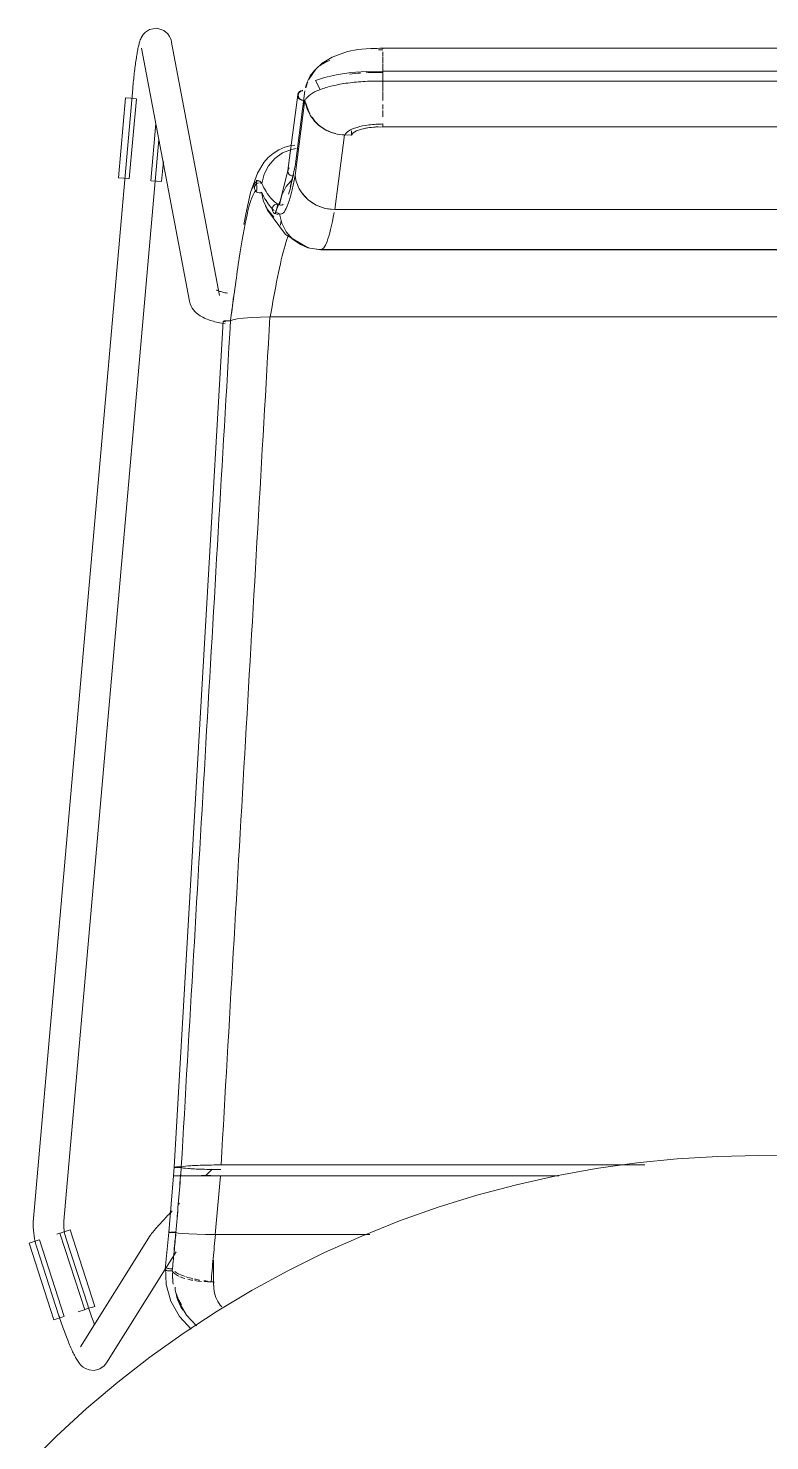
# Model space of a CAD drawing. Header units: millimetres. Extents: x 79795 to 317870, y -36033 to 97293.
# Drawn here: x 227367 to 227657, y 21369 to 21923 of the extents above; entities that cross this region are included whole.
import ezdxf

# ---------------------------------------------------------------- set-up
doc = ezdxf.new("R2010")
doc.units = ezdxf.units.MM
doc.header["$MEASUREMENT"] = 0
doc.layers.add('I-FURN', color=8, linetype='CONTINUOUS', lineweight=9)

msp = doc.modelspace()

# ---------------------------------------------------------------- linework, layer by layer
at = {"layer": 'I-FURN'}
for p, q in [((227410.33, 21918.19), (227410.2, 21917.8)), ((227410.47, 21918.6), (227410.33, 21918.19)), ((227410.64, 21919.03), (227410.47, 21918.6)), ((227410.85, 21919.5), (227410.64, 21919.03)), ((227411.16, 21920.06), (227410.85, 21919.5)), ((227411.64, 21920.76), (227411.16, 21920.06)), ((227412.49, 21921.67), (227411.64, 21920.76)), ((227414.15, 21922.71), (227412.49, 21921.67)), ((227416.91, 21923.2), (227414.15, 21922.71)), ((227419.66, 21922.36), (227416.91, 21923.2)), ((227419.66, 21922.36), (227421.23, 21921.04)), ((227421.23, 21921.04), (227421.98, 21919.96)), ((227421.98, 21919.96), (227422.36, 21919.16)), ((227422.36, 21919.16), (227422.57, 21918.54)), ((227422.57, 21918.54), (227422.71, 21918.02)), ((227422.71, 21918.02), (227422.79, 21917.61)), ((227409.11, 21912.69), (227409.02, 21912.12)), ((227409.2, 21913.24), (227409.11, 21912.69)), ((227409.3, 21913.77), (227409.2, 21913.24)), ((227409.39, 21914.28), (227409.3, 21913.77)), ((227409.49, 21914.78), (227409.39, 21914.28)), ((227409.58, 21915.26), (227409.49, 21914.78)), ((227409.68, 21915.72), (227409.58, 21915.26)), ((227409.78, 21916.16), (227409.68, 21915.72)), ((227409.88, 21916.59), (227409.78, 21916.16)), ((227409.98, 21917), (227409.88, 21916.59)), ((227410.09, 21917.4), (227409.98, 21917)), ((227410.2, 21917.8), (227410.09, 21917.4)), ((227411, 21915.37), (227429.82, 21816.08)), ((227441.61, 21818.31), (227422.79, 21917.61)), ((227491.81, 21914.01), (227485.76, 21911.88)), ((227495.85, 21914.8), (227491.81, 21914.01)), ((227500.67, 21915.31), (227495.85, 21914.8)), ((227505.7, 21915.42), (227500.67, 21915.31)), ((227505.7, 21915.42), (227505.7, 21915.25)), ((227800.55, 21915.42), (227505.7, 21915.42)), ((227505.7, 21915.12), (227505.7, 21915.4)), ((227505.7, 21912.17), (227505.7, 21913.93)), ((227408.31, 21907), (227408.22, 21906.3)), ((227408.39, 21907.69), (227408.31, 21907)), ((227408.48, 21908.36), (227408.39, 21907.69)), ((227408.57, 21909.02), (227408.48, 21908.36)), ((227408.65, 21909.67), (227408.57, 21909.02)), ((227408.74, 21910.31), (227408.65, 21909.67)), ((227408.83, 21910.93), (227408.74, 21910.31)), ((227408.93, 21911.53), (227408.83, 21910.93)), ((227409.02, 21912.12), (227408.93, 21911.53)), ((227479.41, 21907.2), (227476.73, 21903.3)), ((227481.88, 21909.49), (227479.41, 21907.2)), ((227485.76, 21911.88), (227481.88, 21909.49)), ((227505.7, 21909.32), (227505.7, 21911.9)), ((227505.7, 21909.16), (227505.7, 21906.14)), ((227505.7, 21906.14), (227505.7, 21909.15)), ((227407.75, 21901.93), (227407.68, 21901.18)), ((227407.82, 21902.67), (227407.75, 21901.93)), ((227407.9, 21903.41), (227407.82, 21902.67)), ((227407.98, 21904.15), (227407.9, 21903.41)), ((227408.06, 21904.87), (227407.98, 21904.15)), ((227408.14, 21905.59), (227408.06, 21904.87)), ((227408.22, 21906.3), (227408.14, 21905.59)), ((227476.73, 21903.3), (227476.63, 21903.1)), ((227482.73, 21903.86), (227479.27, 21902.69)), ((227479.27, 21902.69), (227481.03, 21899.15)), ((227487.42, 21904.96), (227482.73, 21903.86)), ((227493.04, 21905.8), (227487.42, 21904.96)), ((227499.16, 21906.29), (227493.04, 21905.8)), ((227505.7, 21906.38), (227499.16, 21906.29)), ((227505.7, 21906.38), (227505.7, 21906.31)), ((227800.55, 21906.38), (227505.7, 21906.38)), ((227505.7, 21902.53), (227505.7, 21906.38)), ((227505.7, 21906.31), (227505.7, 21906.11)), ((227505.7, 21906.11), (227505.7, 21905.81)), ((227505.7, 21905.81), (227505.7, 21905.42)), ((227505.7, 21905.42), (227505.7, 21904.97)), ((227505.7, 21904.97), (227505.7, 21904.47)), ((227505.7, 21904.47), (227505.7, 21903.98)), ((227505.7, 21903.98), (227505.7, 21903.5)), ((227505.7, 21903.5), (227505.7, 21903.08)), ((227505.7, 21903.08), (227505.7, 21902.75)), ((227505.7, 21902.75), (227505.7, 21902.53)), ((227505.7, 21902.45), (227505.7, 21898.64)), ((227505.7, 21898.64), (227505.7, 21902.45)), ((227505.7, 21902.42), (227800.55, 21902.42)), ((227407.52, 21899.52), (227368.58, 21456.2)), ((227401.95, 21864.5), (227404.71, 21895.91)), ((227404.71, 21895.91), (227406.75, 21895.73)), ((227407.54, 21899.68), (227407.52, 21899.52)), ((227407.61, 21900.43), (227407.54, 21899.68)), ((227407.68, 21901.18), (227407.61, 21900.43)), ((227472.25, 21897.11), (227468.39, 21867.33)), ((227475.09, 21898.67), (227471.24, 21868.98)), ((227505.7, 21894.88), (227505.7, 21898.44)), ((227406.18, 21864.13), (227408.94, 21895.54)), ((227406.75, 21895.73), (227408.82, 21895.55)), ((227475.07, 21895.13), (227471.22, 21865.43)), ((227474.63, 21895.14), (227474.32, 21892.7)), ((227505.7, 21891.41), (227505.7, 21893.26)), ((227505.7, 21888.43), (227505.7, 21890.89)), ((227416.6, 21885.87), (227414.63, 21863.39)), ((227380.53, 21455.15), (227417.81, 21879.5)), ((227486.77, 21852.05), (227490.63, 21881.33)), ((227490.63, 21881.33), (227493.35, 21881.26)), ((227493.35, 21882.93), (227493.35, 21881.26)), ((227493.35, 21881.26), (227493.98, 21882.12)), ((227493.98, 21882.12), (227495.34, 21882.91)), ((227495.34, 21882.91), (227497.32, 21883.58)), ((227497.32, 21883.58), (227499.81, 21884.09)), ((227499.81, 21884.09), (227502.66, 21884.41)), ((227502.66, 21884.41), (227505.7, 21884.52)), ((227800.55, 21884.58), (227505.7, 21884.58)), ((227505.7, 21884.52), (227800.55, 21884.52)), ((227462.63, 21874.12), (227460.66, 21872.44)), ((227464.83, 21875.5), (227462.63, 21874.12)), ((227466.33, 21874.27), (227463.25, 21872.1)), ((227467.2, 21876.53), (227464.83, 21875.5)), ((227469.85, 21875.67), (227466.33, 21874.27)), ((227469.71, 21877.18), (227467.2, 21876.53)), ((227471.13, 21877.33), (227469.71, 21877.18)), ((227469.85, 21875.66), (227471.59, 21876.04)), ((227471.59, 21876.04), (227469.85, 21875.67)), ((227418.86, 21863.02), (227419.55, 21870.91)), ((227458.92, 21870.47), (227456.42, 21866.36)), ((227460.66, 21872.44), (227458.92, 21870.47)), ((227460.77, 21869.27), (227459.03, 21865.95)), ((227463.25, 21872.1), (227460.77, 21869.27)), ((227468.93, 21868.4), (227468.63, 21868.01)), ((227469.99, 21863.46), (227471.37, 21869.76)), ((227403.99, 21864.32), (227401.95, 21864.5)), ((227406.06, 21864.14), (227403.99, 21864.32)), ((227416.82, 21863.2), (227414.75, 21863.38)), ((227418.86, 21863.02), (227416.82, 21863.2)), ((227456.42, 21866.36), (227453.74, 21858.73)), ((227457.22, 21863.24), (227456.05, 21863.56)), ((227456.05, 21863.56), (227456.24, 21859.72)), ((227459.03, 21865.95), (227458.12, 21862.32)), ((227468.41, 21867.41), (227465.44, 21855.8)), ((227470.24, 21863.93), (227467.73, 21861.06)), ((227468.44, 21867.57), (227468.38, 21867.1)), ((227468.38, 21867.1), (227468.45, 21866.63)), ((227468.63, 21868.01), (227468.44, 21867.57)), ((227468.45, 21866.63), (227468.63, 21866.19)), ((227468.63, 21866.19), (227468.93, 21865.81)), ((227468.93, 21865.81), (227469.31, 21865.51)), ((227469.24, 21861.03), (227469.99, 21863.46)), ((227469.31, 21865.51), (227469.76, 21865.31)), ((227469.76, 21865.31), (227470.26, 21865.23)), ((227470.26, 21865.23), (227470.75, 21865.27)), ((227453.74, 21858.73), (227451.85, 21850.21)), ((227455.25, 21860.62), (227455.33, 21861.1)), ((227455.32, 21861.1), (227455.25, 21860.62)), ((227455.31, 21860.13), (227455.25, 21860.62)), ((227455.25, 21860.62), (227455.31, 21860.13)), ((227455.49, 21859.67), (227455.31, 21860.13)), ((227455.31, 21860.13), (227455.49, 21859.67)), ((227455.52, 21861.56), (227455.32, 21861.1)), ((227455.33, 21861.1), (227455.52, 21861.55)), ((227455.78, 21859.27), (227455.49, 21859.67)), ((227455.49, 21859.67), (227455.78, 21859.27)), ((227455.52, 21861.55), (227455.82, 21861.95)), ((227455.82, 21861.95), (227455.52, 21861.56)), ((227456.16, 21858.95), (227455.78, 21859.27)), ((227455.78, 21859.27), (227456.16, 21858.95)), ((227456.2, 21862.26), (227455.82, 21861.95)), ((227455.82, 21861.95), (227456.21, 21862.25)), ((227456.61, 21858.74), (227456.16, 21858.95)), ((227456.16, 21858.95), (227456.61, 21858.74)), ((227456.66, 21862.45), (227456.2, 21862.26)), ((227456.21, 21862.25), (227456.66, 21862.45)), ((227457.1, 21858.65), (227456.61, 21858.74)), ((227456.61, 21858.74), (227457.1, 21858.65)), ((227456.66, 21862.45), (227457.16, 21862.53)), ((227457.15, 21862.53), (227456.66, 21862.45)), ((227457.6, 21858.68), (227457.1, 21858.65)), ((227457.1, 21858.65), (227457.6, 21858.68)), ((227458.07, 21858.83), (227457.6, 21858.68)), ((227457.6, 21858.68), (227458.07, 21858.83)), ((227457.65, 21862.48), (227458.12, 21862.32)), ((227458.12, 21862.32), (227457.65, 21862.48)), ((227458.86, 21855.22), (227458.07, 21858.83)), ((227458.07, 21858.83), (227458.86, 21855.22)), ((227465.98, 21857.66), (227465.08, 21853.95)), ((227467.73, 21861.06), (227465.98, 21857.66)), ((227473.85, 21858.66), (227476.34, 21855.92)), ((227460.51, 21851.9), (227458.86, 21855.22)), ((227458.86, 21855.22), (227460.5, 21851.9)), ((227460.45, 21851.82), (227459.56, 21853.57)), ((227467.43, 21842.28), (227460.45, 21851.82)), ((227460.5, 21851.9), (227462.9, 21849.06)), ((227462.9, 21849.06), (227460.51, 21851.9)), ((227462.24, 21852.2), (227462.31, 21852.69)), ((227462.31, 21852.69), (227462.24, 21852.2)), ((227462.31, 21851.71), (227462.24, 21852.2)), ((227462.24, 21852.2), (227462.31, 21851.71)), ((227462.31, 21852.69), (227462.5, 21853.15)), ((227462.5, 21853.15), (227462.31, 21852.69)), ((227462.5, 21851.25), (227462.31, 21851.71)), ((227462.31, 21851.71), (227462.5, 21851.24)), ((227462.5, 21853.15), (227462.79, 21853.55)), ((227462.79, 21853.55), (227462.5, 21853.15)), ((227463.17, 21853.87), (227462.79, 21853.55)), ((227462.79, 21853.55), (227463.18, 21853.86)), ((227463.62, 21854.07), (227463.17, 21853.87)), ((227463.18, 21853.86), (227463.63, 21854.07)), ((227465.44, 21855.8), (227463.27, 21850.47)), ((227464.4, 21854.23), (227463.57, 21850.34)), ((227464.11, 21854.15), (227463.62, 21854.07)), ((227463.63, 21854.07), (227464.12, 21854.15)), ((227464.61, 21854.11), (227464.11, 21854.15)), ((227464.12, 21854.15), (227464.61, 21854.11)), ((227464.61, 21854.11), (227465.08, 21853.95)), ((227465.08, 21853.95), (227464.61, 21854.11)), ((227476.34, 21855.92), (227479.45, 21853.84)), ((227479.45, 21853.84), (227483, 21852.53)), ((227483, 21852.53), (227486.77, 21852.05)), ((227819.48, 21852.05), (227486.77, 21852.05)), ((227486.77, 21852.05), (227819.48, 21852.05)), ((227451.85, 21850.21), (227451.12, 21846.15)), ((227462.79, 21850.84), (227462.5, 21851.25)), ((227462.5, 21851.24), (227462.79, 21850.84)), ((227463.18, 21850.53), (227462.79, 21850.84)), ((227462.79, 21850.84), (227463.17, 21850.53)), ((227463.17, 21850.53), (227463.62, 21850.33)), ((227463.63, 21850.33), (227463.18, 21850.53)), ((227463.62, 21850.33), (227464.11, 21850.24)), ((227464.12, 21850.25), (227463.63, 21850.33)), ((227464.11, 21850.24), (227464.61, 21850.28)), ((227464.61, 21850.28), (227464.12, 21850.25)), ((227465.08, 21850.45), (227464.61, 21850.28)), ((227464.61, 21850.28), (227465.08, 21850.44)), ((227465.08, 21850.44), (227465.98, 21846.73)), ((227467.73, 21843.34), (227465.98, 21846.73)), ((227465.98, 21846.73), (227467.73, 21843.33)), ((227476.08, 21837.17), (227467.43, 21842.28)), ((227470.24, 21840.47), (227467.73, 21843.34)), ((227467.73, 21843.33), (227470.24, 21840.46)), ((227473.38, 21838.3), (227470.24, 21840.47)), ((227470.24, 21840.46), (227473.37, 21838.29)), ((227476.23, 21837.1), (227473.06, 21838.47)), ((227473.37, 21838.29), (227476.94, 21836.93)), ((227476.94, 21836.93), (227473.38, 21838.3)), ((227481.27, 21836.3), (227476.23, 21837.1)), ((227480.73, 21836.45), (227476.94, 21836.93)), ((227476.94, 21836.93), (227480.73, 21836.45)), ((227825.52, 21836.45), (227480.73, 21836.45)), ((227480.73, 21836.45), (227825.52, 21836.45)), ((227481.27, 21836.3), (227786.07, 21836.3)), ((227440.39, 21820.54), (227440.41, 21820.53)), ((227440.41, 21820.53), (227440.49, 21820.48)), ((227440.49, 21820.48), (227440.57, 21820.44)), ((227440.57, 21820.44), (227440.73, 21820.36)), ((227440.73, 21820.36), (227440.92, 21820.28)), ((227440.92, 21820.28), (227441.15, 21820.18)), ((227441.15, 21820.18), (227441.42, 21820.08)), ((227441.42, 21820.08), (227441.72, 21819.97)), ((227441.72, 21819.97), (227442.06, 21819.87)), ((227442.06, 21819.87), (227442.43, 21819.76)), ((227442.43, 21819.76), (227442.82, 21819.65)), ((227442.82, 21819.65), (227443.24, 21819.54)), ((227443.24, 21819.54), (227443.69, 21819.44)), ((227443.69, 21819.44), (227444.16, 21819.34)), ((227444.16, 21819.34), (227444.65, 21819.24)), ((227429.82, 21816.08), (227430.08, 21815.09)), ((227430.08, 21815.09), (227430.44, 21814.2)), ((227430.44, 21814.2), (227430.88, 21813.41)), ((227430.88, 21813.41), (227431.36, 21812.72)), ((227431.36, 21812.72), (227431.87, 21812.12)), ((227423.72, 21476.32), (227443.01, 21808.23)), ((227431.87, 21812.12), (227432.39, 21811.6)), ((227432.39, 21811.6), (227432.92, 21811.15)), ((227432.92, 21811.15), (227433.45, 21810.75)), ((227433.45, 21810.75), (227433.99, 21810.39)), ((227433.99, 21810.39), (227434.53, 21810.07)), ((227434.53, 21810.07), (227435.06, 21809.78)), ((227435.06, 21809.78), (227435.62, 21809.5)), ((227435.62, 21809.5), (227436.18, 21809.25)), ((227436.18, 21809.25), (227436.75, 21809.02)), ((227436.75, 21809.02), (227437.33, 21808.8)), ((227437.33, 21808.8), (227437.92, 21808.59)), ((227437.92, 21808.59), (227438.53, 21808.4)), ((227438.53, 21808.4), (227439.14, 21808.21)), ((227439.14, 21808.21), (227439.77, 21808.04)), ((227439.77, 21808.04), (227440.42, 21807.88)), ((227440.42, 21807.88), (227441.07, 21807.73)), ((227441.07, 21807.73), (227441.74, 21807.58)), ((227441.74, 21807.58), (227442.42, 21807.45)), ((227442.42, 21807.45), (227443.11, 21807.33)), ((227443.01, 21808.23), (227443.07, 21808.18)), ((227443.07, 21808.18), (227443.01, 21808.23)), ((227443.11, 21807.33), (227443.82, 21807.21)), ((227443.54, 21808.09), (227443.25, 21808.13)), ((227443.26, 21808.13), (227443.55, 21808.09)), ((227443.27, 21808.34), (227443.57, 21808.38)), ((227443.58, 21808.38), (227443.28, 21808.34)), ((227443.92, 21808.05), (227443.54, 21808.09)), ((227443.55, 21808.09), (227443.93, 21808.05)), ((227443.57, 21808.38), (227443.96, 21808.41)), ((227443.96, 21808.41), (227443.58, 21808.38)), ((227444.42, 21808.44), (227443.96, 21808.41)), ((227443.96, 21808.41), (227444.41, 21808.44)), ((227444.41, 21808.44), (227444.91, 21808.44)), ((227444.91, 21808.44), (227444.42, 21808.44)), ((227445.41, 21808.44), (227444.91, 21808.44)), ((227444.91, 21808.44), (227445.4, 21808.44)), ((227445.4, 21808.44), (227445.88, 21808.42)), ((227445.88, 21808.42), (227445.41, 21808.44)), ((227446.78, 21808.82), (227445.88, 21808.42)), ((227445.88, 21808.42), (227446.78, 21808.82)), ((227448.53, 21809.19), (227446.78, 21808.82)), ((227446.78, 21808.82), (227448.52, 21809.19)), ((227448.52, 21809.19), (227450.99, 21809.5)), ((227451.02, 21809.5), (227448.53, 21809.19)), ((227454.12, 21809.74), (227451.02, 21809.5)), ((227451.02, 21809.5), (227454.07, 21809.74)), ((227457.66, 21809.89), (227454.12, 21809.74)), ((227454.12, 21809.74), (227457.6, 21809.89)), ((227461.43, 21809.95), (227457.66, 21809.89)), ((227457.66, 21809.89), (227461.35, 21809.95)), ((227844.83, 21809.95), (227461.43, 21809.95)), ((227461.43, 21809.95), (227844.83, 21809.95)), ((227637.13, 21480.59), (227621.16, 21479.63)), ((227653.13, 21480.91), (227637.13, 21480.59)), ((227661.76, 21480.82), (227653.13, 21480.91)), ((227423.72, 21476.32), (227423.45, 21472.96)), ((227423.79, 21476.35), (227423.72, 21476.32)), ((227423.72, 21476.32), (227423.79, 21476.3)), ((227423.97, 21476.38), (227423.79, 21476.35)), ((227423.79, 21476.3), (227423.98, 21476.27)), ((227424.27, 21476.4), (227423.97, 21476.38)), ((227423.98, 21476.27), (227424.27, 21476.25)), ((227424.65, 21476.42), (227424.27, 21476.4)), ((227424.27, 21476.25), (227424.66, 21476.23)), ((227425.1, 21476.43), (227424.65, 21476.42)), ((227424.66, 21476.23), (227425.11, 21476.22)), ((227425.59, 21476.43), (227425.1, 21476.43)), ((227425.11, 21476.22), (227425.6, 21476.21)), ((227426.09, 21476.43), (227425.59, 21476.43)), ((227425.6, 21476.21), (227426.09, 21476.22)), ((227426.56, 21476.42), (227426.09, 21476.43)), ((227426.09, 21476.22), (227426.56, 21476.22)), ((227427.44, 21476.63), (227426.56, 21476.42)), ((227426.56, 21476.22), (227427.46, 21476.01)), ((227429.19, 21476.83), (227427.44, 21476.63)), ((227427.46, 21476.01), (227429.22, 21475.82)), ((227431.7, 21476.99), (227429.19, 21476.83)), ((227429.22, 21475.82), (227431.71, 21475.66)), ((227434.83, 21477.11), (227431.7, 21476.99)), ((227431.71, 21475.66), (227434.83, 21475.54)), ((227438.39, 21477.19), (227434.83, 21477.11)), ((227434.83, 21475.54), (227438.38, 21475.46)), ((227438.69, 21475.58), (227436.11, 21472.91)), ((227438.38, 21475.46), (227442.06, 21475.43)), ((227442.17, 21477.22), (227438.39, 21477.19)), ((227608.45, 21477.22), (227442.17, 21477.22)), ((227442.17, 21477.22), (227608.45, 21477.22)), ((227589.4, 21475.8), (227573.66, 21472.94)), ((227605.24, 21478.04), (227589.4, 21475.8)), ((227621.16, 21479.63), (227605.24, 21478.04)), ((227421.62, 21450.76), (227423.45, 21472.96)), ((227423.45, 21472.96), (227423.52, 21472.97)), ((227423.51, 21472.97), (227423.45, 21472.96)), ((227423.52, 21472.96), (227423.45, 21472.96)), ((227423.45, 21472.96), (227423.51, 21472.96)), ((227423.7, 21472.97), (227423.51, 21472.97)), ((227423.51, 21472.96), (227423.7, 21472.96)), ((227423.52, 21472.97), (227423.71, 21472.97)), ((227423.7, 21472.96), (227423.52, 21472.96)), ((227424, 21472.97), (227423.7, 21472.97)), ((227424, 21472.96), (227423.7, 21472.96)), ((227423.7, 21472.96), (227423.99, 21472.96)), ((227423.71, 21472.97), (227424, 21472.97)), ((227423.99, 21472.96), (227424.37, 21472.96)), ((227424, 21472.97), (227424.38, 21472.97)), ((227424.38, 21472.97), (227424, 21472.97)), ((227424.38, 21472.96), (227424, 21472.96)), ((227424.37, 21472.96), (227424.83, 21472.96)), ((227424.38, 21472.97), (227424.84, 21472.97)), ((227424.83, 21472.97), (227424.38, 21472.97)), ((227424.83, 21472.96), (227424.38, 21472.96)), ((227425.32, 21472.97), (227424.83, 21472.97)), ((227425.32, 21472.96), (227424.83, 21472.96)), ((227424.83, 21472.96), (227425.32, 21472.96)), ((227424.84, 21472.97), (227425.33, 21472.97)), ((227425.82, 21472.97), (227425.32, 21472.97)), ((227425.82, 21472.96), (227425.32, 21472.96)), ((227425.32, 21472.96), (227425.81, 21472.96)), ((227425.33, 21472.97), (227425.82, 21472.97)), ((227425.81, 21472.96), (227426.28, 21472.96)), ((227425.82, 21472.97), (227426.29, 21472.97)), ((227426.29, 21472.97), (227425.82, 21472.97)), ((227426.29, 21472.96), (227425.82, 21472.96)), ((227426.28, 21472.96), (227427.17, 21472.94)), ((227427.17, 21472.94), (227426.29, 21472.96)), ((227428.92, 21472.93), (227427.17, 21472.94)), ((227427.17, 21472.94), (227428.92, 21472.93)), ((227427.19, 21472.99), (227428.94, 21473)), ((227428.94, 21473), (227427.19, 21472.99)), ((227431.42, 21472.92), (227428.92, 21472.93)), ((227428.92, 21472.93), (227431.42, 21472.92)), ((227428.94, 21473), (227431.44, 21473.01)), ((227431.44, 21473.01), (227428.94, 21473)), ((227431.42, 21472.92), (227434.55, 21472.91)), ((227434.55, 21472.91), (227431.43, 21472.92)), ((227434.55, 21472.91), (227438.12, 21472.9)), ((227434.56, 21473.02), (227438.12, 21473.03)), ((227438.12, 21473.03), (227434.56, 21473.02)), ((227438.12, 21472.9), (227434.56, 21472.91)), ((227441.91, 21472.9), (227438.12, 21472.9)), ((227438.12, 21472.9), (227441.91, 21472.9)), ((227574.74, 21472.9), (227441.91, 21472.9)), ((227441.91, 21472.9), (227574.74, 21472.9)), ((227558.05, 21469.45), (227542.58, 21465.34)), ((227573.66, 21472.94), (227558.05, 21469.45)), ((227542.58, 21465.34), (227527.3, 21460.61)), ((227421.65, 21457.8), (227422.09, 21458.27)), ((227422.09, 21458.27), (227422.54, 21458.75)), ((227422.54, 21458.75), (227422.99, 21459.24)), ((227425.35, 21461.72), (227425.83, 21462.23)), ((227527.3, 21460.61), (227512.22, 21455.27)), ((227368.5, 21455.06), (227368.47, 21453.92)), ((227368.47, 21453.92), (227368.48, 21452.78)), ((227368.48, 21452.78), (227368.54, 21451.64)), ((227368.57, 21456.2), (227368.5, 21455.06)), ((227380.47, 21453.8), (227380.48, 21454.47)), ((227380.47, 21453.14), (227380.47, 21453.8)), ((227380.51, 21452.48), (227380.47, 21453.14)), ((227380.48, 21454.47), (227380.53, 21455.13)), ((227380.57, 21451.82), (227380.51, 21452.48)), ((227380.53, 21455.13), (227380.53, 21455.15)), ((227416.63, 21452.32), (227416.9, 21452.62)), ((227416.9, 21452.62), (227417.19, 21452.95)), ((227417.19, 21452.95), (227417.49, 21453.28)), ((227417.49, 21453.28), (227417.81, 21453.64)), ((227417.81, 21453.64), (227418.14, 21454)), ((227418.14, 21454), (227418.48, 21454.38)), ((227418.48, 21454.38), (227418.84, 21454.77)), ((227418.84, 21454.77), (227419.2, 21455.17)), ((227419.2, 21455.17), (227419.58, 21455.58)), ((227419.58, 21455.58), (227419.98, 21456.01)), ((227419.98, 21456.01), (227420.38, 21456.44)), ((227420.38, 21456.44), (227420.79, 21456.89)), ((227420.79, 21456.89), (227421.22, 21457.34)), ((227421.22, 21457.34), (227421.65, 21457.8)), ((227512.22, 21455.27), (227497.36, 21449.34)), ((227366.86, 21446.52), (227368.81, 21447.15)), ((227368.54, 21451.64), (227368.65, 21450.5)), ((227368.65, 21450.5), (227368.8, 21449.37)), ((227368.8, 21449.37), (227368.99, 21448.24)), ((227368.81, 21447.15), (227370.79, 21447.78)), ((227368.99, 21448.24), (227369.23, 21447.13)), ((227369.23, 21447.13), (227369.52, 21446.02)), ((227380.59, 21417.82), (227370.9, 21447.82)), ((227377.71, 21450.02), (227378.88, 21450.4)), ((227378.97, 21450.43), (227388.66, 21420.42)), ((227379.09, 21450.47), (227381.06, 21451.1)), ((227380.66, 21451.17), (227380.57, 21451.82)), ((227380.77, 21450.51), (227380.66, 21451.17)), ((227380.92, 21449.87), (227380.77, 21450.51)), ((227381.08, 21449.22), (227380.92, 21449.87)), ((227381.06, 21451.1), (227383.02, 21451.73)), ((227381.27, 21448.59), (227381.08, 21449.22)), ((227389.99, 21421.77), (227381.27, 21448.59)), ((227392.71, 21421.73), (227383.02, 21451.73)), ((227414.37, 21449.5), (227387.06, 21405.91)), ((227414.37, 21449.5), (227414.58, 21449.82)), ((227414.58, 21449.82), (227414.77, 21450.08)), ((227414.77, 21450.08), (227414.94, 21450.31)), ((227414.94, 21450.31), (227415.11, 21450.53)), ((227415.11, 21450.53), (227415.29, 21450.75)), ((227415.29, 21450.75), (227415.48, 21450.98)), ((227415.48, 21450.98), (227415.69, 21451.22)), ((227415.69, 21451.22), (227415.9, 21451.48)), ((227415.9, 21451.48), (227416.13, 21451.74)), ((227416.13, 21451.74), (227416.37, 21452.02)), ((227416.37, 21452.02), (227416.63, 21452.32)), ((227420.2, 21436.27), (227421.62, 21450.76)), ((227421.68, 21450.79), (227421.62, 21450.76)), ((227421.62, 21450.76), (227421.69, 21450.79)), ((227421.62, 21450.76), (227421.69, 21450.74)), ((227421.69, 21450.74), (227421.62, 21450.76)), ((227421.87, 21450.81), (227421.68, 21450.79)), ((227421.69, 21450.79), (227421.87, 21450.81)), ((227421.69, 21450.74), (227421.88, 21450.71)), ((227422.16, 21450.84), (227421.87, 21450.81)), ((227421.87, 21450.81), (227422.17, 21450.83)), ((227421.88, 21450.71), (227422.17, 21450.69)), ((227422.18, 21450.69), (227421.88, 21450.71)), ((227422.17, 21450.69), (227422.56, 21450.68)), ((227422.56, 21450.68), (227422.18, 21450.69)), ((227423, 21450.86), (227422.54, 21450.85)), ((227422.55, 21450.85), (227423, 21450.86)), ((227422.56, 21450.68), (227423.01, 21450.66)), ((227423.01, 21450.66), (227422.56, 21450.68)), ((227423.49, 21450.87), (227423, 21450.86)), ((227423, 21450.86), (227423.49, 21450.87)), ((227423.51, 21450.66), (227423.01, 21450.66)), ((227423.01, 21450.66), (227423.5, 21450.66)), ((227423.98, 21450.86), (227423.49, 21450.87)), ((227423.49, 21450.87), (227423.99, 21450.86)), ((227423.5, 21450.66), (227424, 21450.66)), ((227424, 21450.66), (227423.51, 21450.66)), ((227424.46, 21450.86), (227423.98, 21450.86)), ((227423.99, 21450.86), (227424.46, 21450.86)), ((227424, 21450.66), (227424.47, 21450.67)), ((227424.47, 21450.67), (227424, 21450.66)), ((227424.47, 21450.67), (227425.36, 21450.48)), ((227425.36, 21450.48), (227424.47, 21450.67)), ((227425.36, 21450.48), (227427.1, 21450.3)), ((227427.08, 21450.3), (227425.36, 21450.48)), ((227429.53, 21450.15), (227427.09, 21450.3)), ((227427.1, 21450.3), (227429.57, 21450.15)), ((227429.57, 21450.15), (227432.67, 21450.03)), ((227432.61, 21450.04), (227429.57, 21450.15)), ((227432.67, 21450.03), (227436.11, 21449.96)), ((227436.11, 21449.96), (227432.67, 21450.03)), ((227439.85, 21449.93), (227436.2, 21449.96)), ((227436.21, 21449.96), (227439.97, 21449.93)), ((227439.97, 21449.93), (227500.52, 21449.93)), ((227500.52, 21449.93), (227439.97, 21449.93)), ((227497.36, 21449.34), (227482.75, 21442.81)), ((227376.55, 21416.51), (227366.86, 21446.52)), ((227369.52, 21446.02), (227369.85, 21444.93)), ((227369.85, 21444.93), (227369.86, 21444.88)), ((227369.86, 21444.88), (227378.57, 21418.07)), ((227420.5, 21436.68), (227424.54, 21443.13)), ((227482.75, 21442.81), (227468.41, 21435.71)), ((227397.23, 21399.54), (227420.27, 21436.31)), ((227420.32, 21437.17), (227420.6, 21430.26)), ((227439.26, 21439.89), (227439.26, 21430.14)), ((227439.32, 21431.38), (227438.27, 21431.38)), ((227468.41, 21435.71), (227454.37, 21428.04)), ((227420.6, 21430.26), (227422.48, 21423.74)), ((227454.37, 21428.04), (227440.65, 21419.82)), ((227386.09, 21419.59), (227388.57, 21420.39)), ((227390.75, 21421.1), (227388.78, 21420.46)), ((227390.09, 21421.44), (227389.99, 21421.77)), ((227390.32, 21420.75), (227390.09, 21421.44)), ((227390.55, 21420.06), (227390.32, 21420.75)), ((227390.78, 21419.38), (227390.55, 21420.06)), ((227391.76, 21421.42), (227390.75, 21421.1)), ((227391.02, 21418.7), (227390.78, 21419.38)), ((227392.71, 21421.73), (227391.86, 21421.45)), ((227422.48, 21423.74), (227425.87, 21417.73)), ((227425.19, 21424.14), (227428.55, 21418.31)), ((227440.65, 21419.82), (227427.27, 21411.05)), ((227378.5, 21417.14), (227376.55, 21416.51)), ((227380.48, 21417.78), (227378.5, 21417.14)), ((227378.72, 21417.61), (227378.57, 21418.07)), ((227378.97, 21416.87), (227378.72, 21417.61)), ((227379.21, 21416.13), (227378.97, 21416.87)), ((227379.46, 21415.4), (227379.21, 21416.13)), ((227379.71, 21414.67), (227379.46, 21415.4)), ((227379.97, 21413.95), (227379.71, 21414.67)), ((227380.22, 21413.23), (227379.97, 21413.95)), ((227391.25, 21418.03), (227391.02, 21418.7)), ((227391.49, 21417.36), (227391.25, 21418.03)), ((227391.72, 21416.7), (227391.49, 21417.36)), ((227391.96, 21416.06), (227391.72, 21416.7)), ((227392.19, 21415.42), (227391.96, 21416.06)), ((227392.43, 21414.8), (227392.19, 21415.42)), ((227425.87, 21417.73), (227430.47, 21412.73)), ((227428.55, 21418.31), (227432.58, 21414.09)), ((227380.47, 21412.53), (227380.22, 21413.23)), ((227380.73, 21411.83), (227380.47, 21412.53)), ((227380.98, 21411.14), (227380.73, 21411.83)), ((227381.24, 21410.46), (227380.98, 21411.14)), ((227381.49, 21409.8), (227381.24, 21410.46)), ((227381.75, 21409.14), (227381.49, 21409.8)), ((227382, 21408.5), (227381.75, 21409.14)), ((227382.25, 21407.88), (227382, 21408.5)), ((227427.27, 21411.05), (227414.25, 21401.75)), ((227382.5, 21407.27), (227382.25, 21407.88)), ((227382.74, 21406.67), (227382.5, 21407.27)), ((227382.99, 21406.09), (227382.74, 21406.67)), ((227383.23, 21405.53), (227382.99, 21406.09)), ((227383.47, 21404.99), (227383.23, 21405.53)), ((227383.71, 21404.46), (227383.47, 21404.99)), ((227383.94, 21403.95), (227383.71, 21404.46)), ((227384.18, 21403.46), (227383.94, 21403.95)), ((227384.41, 21402.98), (227384.18, 21403.46)), ((227384.64, 21402.53), (227384.41, 21402.98)), ((227384.87, 21402.09), (227384.64, 21402.53)), ((227385.1, 21401.66), (227384.87, 21402.09)), ((227385.33, 21401.25), (227385.1, 21401.66)), ((227385.56, 21400.85), (227385.33, 21401.25)), ((227385.8, 21400.46), (227385.56, 21400.85)), ((227386.06, 21400.07), (227385.8, 21400.46)), ((227386.34, 21399.68), (227386.06, 21400.07)), ((227386.65, 21399.28), (227386.34, 21399.68)), ((227387.02, 21398.85), (227386.65, 21399.28)), ((227387.48, 21398.39), (227387.02, 21398.85)), ((227388.11, 21397.87), (227387.48, 21398.39)), ((227389.03, 21397.3), (227388.11, 21397.87)), ((227390.41, 21396.78), (227389.03, 21397.3)), ((227394.61, 21397.19), (227392.38, 21396.61)), ((227396.34, 21398.42), (227394.61, 21397.19)), ((227396.34, 21398.42), (227397.23, 21399.54)), ((227414.25, 21401.75), (227401.61, 21391.94)), ((227401.61, 21391.94), (227389.37, 21381.64)), ((227392.38, 21396.61), (227390.41, 21396.78)), ((227389.37, 21381.64), (227377.56, 21370.85)), ((227377.56, 21370.85), (227366.18, 21359.6))]:
    msp.add_line(p, q, dxfattribs=at)
for centre, major_axis, ratio, start_param, end_param in [((227505.7, 21911.14), (-12.4, 0), 0.287441, 4.712389, 4.854153), ((227505.7, 21899.67), (0, 15.75), 0.000004, 2.669107, 2.851347), ((227470.34, 21867.1), (1.96, 0), 0.955139, 2.379629, 4.923331), ((227486.9, 21867.12), (15.78, 0), 0.955139, 3.254129, 3.495629), ((227486.9, 21867.12), (15.78, 0), 0.955139, 3.495799, 3.737346), ((227486.9, 21867.12), (15.78, 0), 0.955139, 3.737469, 4.704147)]:
    msp.add_ellipse(centre, major_axis=major_axis, ratio=ratio, start_param=start_param, end_param=end_param, dxfattribs=at)
for points in [[(227501.1, 21915.14), (227502.57, 21915.27), (227504.12, 21915.33), (227505.7, 21915.33)], [(227475.53, 21900), (227475.69, 21900.69), (227475.89, 21901.36), (227476.15, 21902.02)], [(227492.55, 21905.17), (227493.96, 21905.35), (227495.41, 21905.52), (227496.89, 21905.63)], [(227499.1, 21905.74), (227501.28, 21905.85), (227503.48, 21905.89), (227505.7, 21905.85)], [(227475.27, 21895.12), (227475.62, 21895.85), (227476.93, 21897.25), (227479.4, 21898.52), (227480.86, 21899.09)], [(227475.07, 21895.13), (227475.21, 21893.89), (227475.8, 21891.51), (227477.56, 21888.17), (227480.09, 21885.33), (227483.23, 21883.14), (227486.83, 21881.73), (227489.34, 21881.37), (227490.63, 21881.33)], [(227477.05, 21889.62), (227476.35, 21890.88), (227475.95, 21892.24), (227475.61, 21893.62)], [(227490.88, 21881.34), (227491.01, 21881.9), (227491.95, 21883), (227495.27, 21884.39), (227500.07, 21885.35), (227503.81, 21885.61), (227505.7, 21885.64)], [(227503.8, 21884.53), (227501.4, 21884.42), (227499.25, 21884.09), (227497.32, 21883.63)], [(227465.08, 21850.45), (227466.11, 21849.9), (227468.15, 21851.86), (227470.2, 21859.92), (227471.22, 21865.43)], [(227468.62, 21858.1), (227469.28, 21860), (227469.94, 21862.8), (227470.6, 21865.85)], [(227465.08, 21853.95), (227465.59, 21853.68), (227466.09, 21853.78), (227466.59, 21854.24)], [(227464.11, 21850.88), (227464.43, 21850.69), (227464.76, 21850.55), (227465.08, 21850.44)], [(227465.47, 21845.98), (227465.53, 21846.45), (227465.59, 21846.92), (227465.64, 21847.38)], [(227480.73, 21836.45), (227480.91, 21836.35), (227481.09, 21836.3), (227481.27, 21836.3)], [(227445.89, 21808.43), (227446.29, 21811.56), (227446.68, 21814.72), (227447.08, 21817.83)], [(227445.88, 21808.42), (227442.66, 21753.19), (227436.22, 21642.59), (227429.78, 21531.83), (227426.56, 21476.42)], [(227451.76, 21643.71), (227454.96, 21699.17), (227458.15, 21754.59), (227461.35, 21809.95)], [(227442.17, 21477.22), (227445.37, 21532.74), (227448.57, 21588.27), (227451.76, 21643.71)], [(227426.56, 21476.22), (227425.97, 21476.21), (227424.46, 21476.21), (227423.72, 21476.29), (227423.72, 21476.32)], [(227426.29, 21472.96), (227426.33, 21473.53), (227426.42, 21474.69), (227426.51, 21475.85), (227426.55, 21476.42)], [(227426.29, 21472.97), (227426.34, 21473.51), (227426.43, 21474.6), (227426.52, 21475.68), (227426.56, 21476.22)], [(227426.28, 21472.96), (227425.98, 21469.24), (227425.38, 21461.8), (227424.77, 21454.38), (227424.47, 21450.67)], [(227440.88, 21461.41), (227441.22, 21465.24), (227441.57, 21469.07), (227441.91, 21472.9)], [(227439.85, 21449.93), (227440.19, 21453.75), (227440.54, 21457.58), (227440.88, 21461.41)], [(227423.03, 21435.72), (227423.27, 21438.16), (227423.75, 21443.11), (227424.23, 21448.15), (227424.47, 21450.67)], [(227423.75, 21443.77), (227423.98, 21446.06), (227424.21, 21448.36), (227424.44, 21450.67)], [(227438.27, 21431.38), (227438.53, 21434.41), (227439.07, 21440.55), (227439.66, 21446.8), (227439.97, 21449.93)], [(227420.38, 21437.02), (227420.42, 21436.97), (227420.54, 21436.88), (227420.84, 21436.75), (227421.23, 21436.63), (227421.68, 21436.54), (227422.17, 21436.47), (227422.67, 21436.44), (227422.99, 21436.44), (227423.13, 21436.45)], [(227425.58, 21433.55), (227424.89, 21433.87), (227423.74, 21434.57), (227423.18, 21435.32), (227423.03, 21435.72)], [(227423.07, 21434.88), (227423.09, 21433.99), (227423.15, 21433.09), (227423.25, 21432.2)], [(227423.38, 21430.44), (227423.19, 21431.67), (227423.15, 21432.92), (227423.14, 21434.19)], [(227424.04, 21435.36), (227424.45, 21435.04), (227424.97, 21434.71), (227425.62, 21434.4)], [(227425.86, 21434.29), (227426.5, 21433.99), (227427.24, 21433.72), (227428.06, 21433.45)], [(227428.02, 21432.66), (227427.29, 21432.87), (227426.65, 21433.1), (227426.05, 21433.35)], [(227428.49, 21433.3), (227429.29, 21433.05), (227430.17, 21432.82), (227431.09, 21432.6)], [(227431.07, 21431.98), (227430.4, 21432.1), (227429.75, 21432.23), (227429.14, 21432.37)], [(227431.74, 21432.45), (227432.39, 21432.31), (227433.06, 21432.17), (227433.74, 21432.05)], [(227434.55, 21431.55), (227433.65, 21431.62), (227432.77, 21431.73), (227431.92, 21431.85)], [(227435.43, 21431.8), (227435.9, 21431.73), (227436.38, 21431.68), (227436.86, 21431.63)], [(227438.27, 21431.38), (227437.32, 21431.39), (227436.4, 21431.42), (227435.49, 21431.48)], [(227439.26, 21429.86), (227439.25, 21430.37), (227439.27, 21430.88), (227439.32, 21431.38)]]:
    msp.add_open_spline(points, degree=3, dxfattribs=at)
for points, knots in [([(227480.2, 21907.93), (227479.25, 21907.14), (227477.58, 21905.32), (227475.98, 21902.5), (227475.51, 21900.59), (227475.35, 21899.85)], [0.5, 0.5, 0.5, 0.5, 0.6666667, 0.8333333, 0.9365189, 0.9365189, 0.9365189, 0.9365189]), ([(227484.83, 21910.58), (227484.32, 21910.39), (227482.97, 21909.82), (227481.71, 21909.08), (227480.99, 21908.55)], [0.260519, 0.260519, 0.260519, 0.260519, 0.3333333, 0.4544474, 0.4544474, 0.4544474, 0.4544474]), ([(227481.03, 21899.15), (227482.45, 21899.7), (227485.78, 21900.69), (227491.84, 21901.79), (227498.7, 21902.42), (227503.35, 21902.49), (227505.7, 21902.45)], [0.3397465, 0.3397465, 0.3397465, 0.3397465, 0.5, 0.6666667, 0.8333333, 0.9999948, 0.9999948, 0.9999948, 0.9999948]), ([(227474.21, 21898.71), (227474.07, 21898.72), (227473.85, 21898.7), (227473.56, 21898.63), (227473.29, 21898.53), (227472.97, 21898.35), (227472.65, 21898.06), (227472.42, 21897.7), (227472.28, 21897.35), (227472.24, 21897.04), (227472.23, 21896.77), (227472.26, 21896.5), (227472.34, 21896.25), (227472.45, 21896), (227472.64, 21895.69), (227472.97, 21895.37), (227473.36, 21895.13), (227473.72, 21895.01), (227473.98, 21894.97), (227474.14, 21894.95), (227474.21, 21894.94)], [0.1111111, 0.1111111, 0.1111111, 0.1111111, 0.1666667, 0.1944444, 0.2222222, 0.2777778, 0.3333333, 0.3888889, 0.4444444, 0.4791667, 0.5138889, 0.5486111, 0.5833333, 0.6180556, 0.6527778, 0.7222222, 0.7916667, 0.8263889, 0.8611111, 0.8888889, 0.8888889, 0.8888889, 0.8888889]), ([(227473.82, 21895.04), (227473.7, 21895.08), (227473.47, 21895.17), (227473.05, 21895.45), (227472.6, 21896), (227472.34, 21896.87), (227472.57, 21897.65), (227472.97, 21898.16), (227473.35, 21898.46), (227473.81, 21898.65), (227474.14, 21898.69), (227474.31, 21898.7)], [-0.8125, -0.8125, -0.8125, -0.8125, -0.765625, -0.71875, -0.625, -0.5, -0.375, -0.3125, -0.25, -0.1875, -0.125, -0.125, -0.125, -0.125]), ([(227487.1, 21881.88), (227485.86, 21882.21), (227482.34, 21883.63), (227479.04, 21886.1), (227477.9, 21888.25)], [-0.8333333, -0.8333333, -0.8333333, -0.8333333, -0.6666667, -0.3333333, -0.3333333, -0.3333333, -0.3333333]), ([(227454.35, 21860.11), (227454.59, 21860.74), (227455.84, 21863.65), (227457.1, 21863.87), (227458.12, 21862.32)], [0.6929173, 0.6929173, 0.6929173, 0.6929173, 0.75, 1, 1, 1, 1]), ([(227445.88, 21808.42), (227446.89, 21815.97), (227448.93, 21831.18), (227451.98, 21849.62), (227454.41, 21857.92), (227455.84, 21859.52), (227456.24, 21859.72)], [0, 0, 0, 0, 0.25, 0.5, 0.75, 0.8499411, 0.8499411, 0.8499411, 0.8499411]), ([(227458.07, 21858.83), (227459.24, 21856.42), (227460.87, 21853.77), (227462.5, 21852.1), (227462.95, 21851.7)], [0, 0, 0, 0, 0.5, 0.6963068, 0.6963068, 0.6963068, 0.6963068]), ([(227458.12, 21862.32), (227459.28, 21859.92), (227461.38, 21856.49), (227463.47, 21854.7), (227464.4, 21854.23)], [0, 0, 0, 0, 0.5, 0.9025383, 0.9025383, 0.9025383, 0.9025383]), ([(227481.27, 21836.3), (227482.1, 21836.3), (227483.86, 21838.51), (227485.63, 21845.94), (227486.56, 21850.93)], [0.0892847, 0.0892847, 0.0892847, 0.0892847, 0.5, 0.9654974, 0.9654974, 0.9654974, 0.9654974]), ([(227461.43, 21809.95), (227462.4, 21815.34), (227464.35, 21826.12), (227466.78, 21836.83), (227468.24, 21841.08), (227468.72, 21842.22)], [0, 0, 0, 0, 0.25, 0.5, 0.625, 0.625, 0.625, 0.625]), ([(227423.72, 21476.32), (227423.72, 21476.34), (227423.86, 21476.37), (227424.25, 21476.4), (227424.63, 21476.42), (227425.09, 21476.43), (227425.59, 21476.44), (227426.09, 21476.43), (227426.41, 21476.43), (227426.55, 21476.42)], [-0.498493, -0.498493, -0.498493, -0.498493, -0.375, -0.3125, -0.25, -0.1875, -0.125, -0.0625, 0, 0, 0, 0]), ([(227426.55, 21476.42), (227426.83, 21476.57), (227428.22, 21476.78), (227431.58, 21477), (227434.75, 21477.12), (227438.35, 21477.2), (227440.9, 21477.22), (227442.17, 21477.22)], [-1, -1, -1, -1, -0.666667, -0.5, -0.333333, -0.166667, 0, 0, 0, 0]), ([(227442.06, 21475.43), (227439.55, 21475.43), (227435.78, 21475.49), (227431.6, 21475.65), (227428.25, 21475.87), (227426.85, 21476.08), (227426.56, 21476.22)], [-0.996036, -0.996036, -0.996036, -0.996036, -0.6666667, -0.5, -0.3333333, 0, 0, 0, 0]), ([(227426.29, 21472.97), (227425.99, 21469.28), (227425.54, 21463.94), (227425.1, 21458.61), (227424.96, 21456.97)], [0, 0, 0, 0, 0.5, 0.7233886, 0.7233886, 0.7233886, 0.7233886]), ([(227423.03, 21435.72), (227422.89, 21435.7), (227422.61, 21435.66), (227422.18, 21435.65), (227421.81, 21435.66), (227421.52, 21435.68), (227421.25, 21435.72), (227421, 21435.76), (227420.77, 21435.83), (227420.58, 21435.89), (227420.38, 21435.99), (227420.28, 21436.08), (227420.25, 21436.12)], [0, 0, 0, 0, 0.0555556, 0.1111111, 0.1666667, 0.1944444, 0.2222222, 0.2777778, 0.3055556, 0.3333333, 0.3888889, 0.4444444, 0.4444444, 0.4444444, 0.4444444]), ([(227442.43, 21421.49), (227441.66, 21422.4), (227439.73, 21425.39), (227439.1, 21429), (227439.32, 21431.38)], [0.5, 0.5, 0.5, 0.5, 0.6666667, 1, 1, 1, 1]), ([(227427.24, 21420.26), (227426.67, 21421.15), (227425.01, 21423.97), (227424.39, 21427.07), (227424.11, 21429.21)], [0.591443, 0.591443, 0.591443, 0.591443, 0.6666667, 0.8236682, 0.8236682, 0.8236682, 0.8236682]), ([(227424.11, 21428.11), (227424.5, 21426.77), (227425.23, 21424.81), (227426.24, 21422.98), (227426.59, 21422.4)], [0.2297626, 0.2297626, 0.2297626, 0.2297626, 0.3333333, 0.3824546, 0.3824546, 0.3824546, 0.3824546])]:
    msp.add_open_spline(points, degree=3, knots=knots, dxfattribs=at)

doc.saveas('drawing.dxf')
